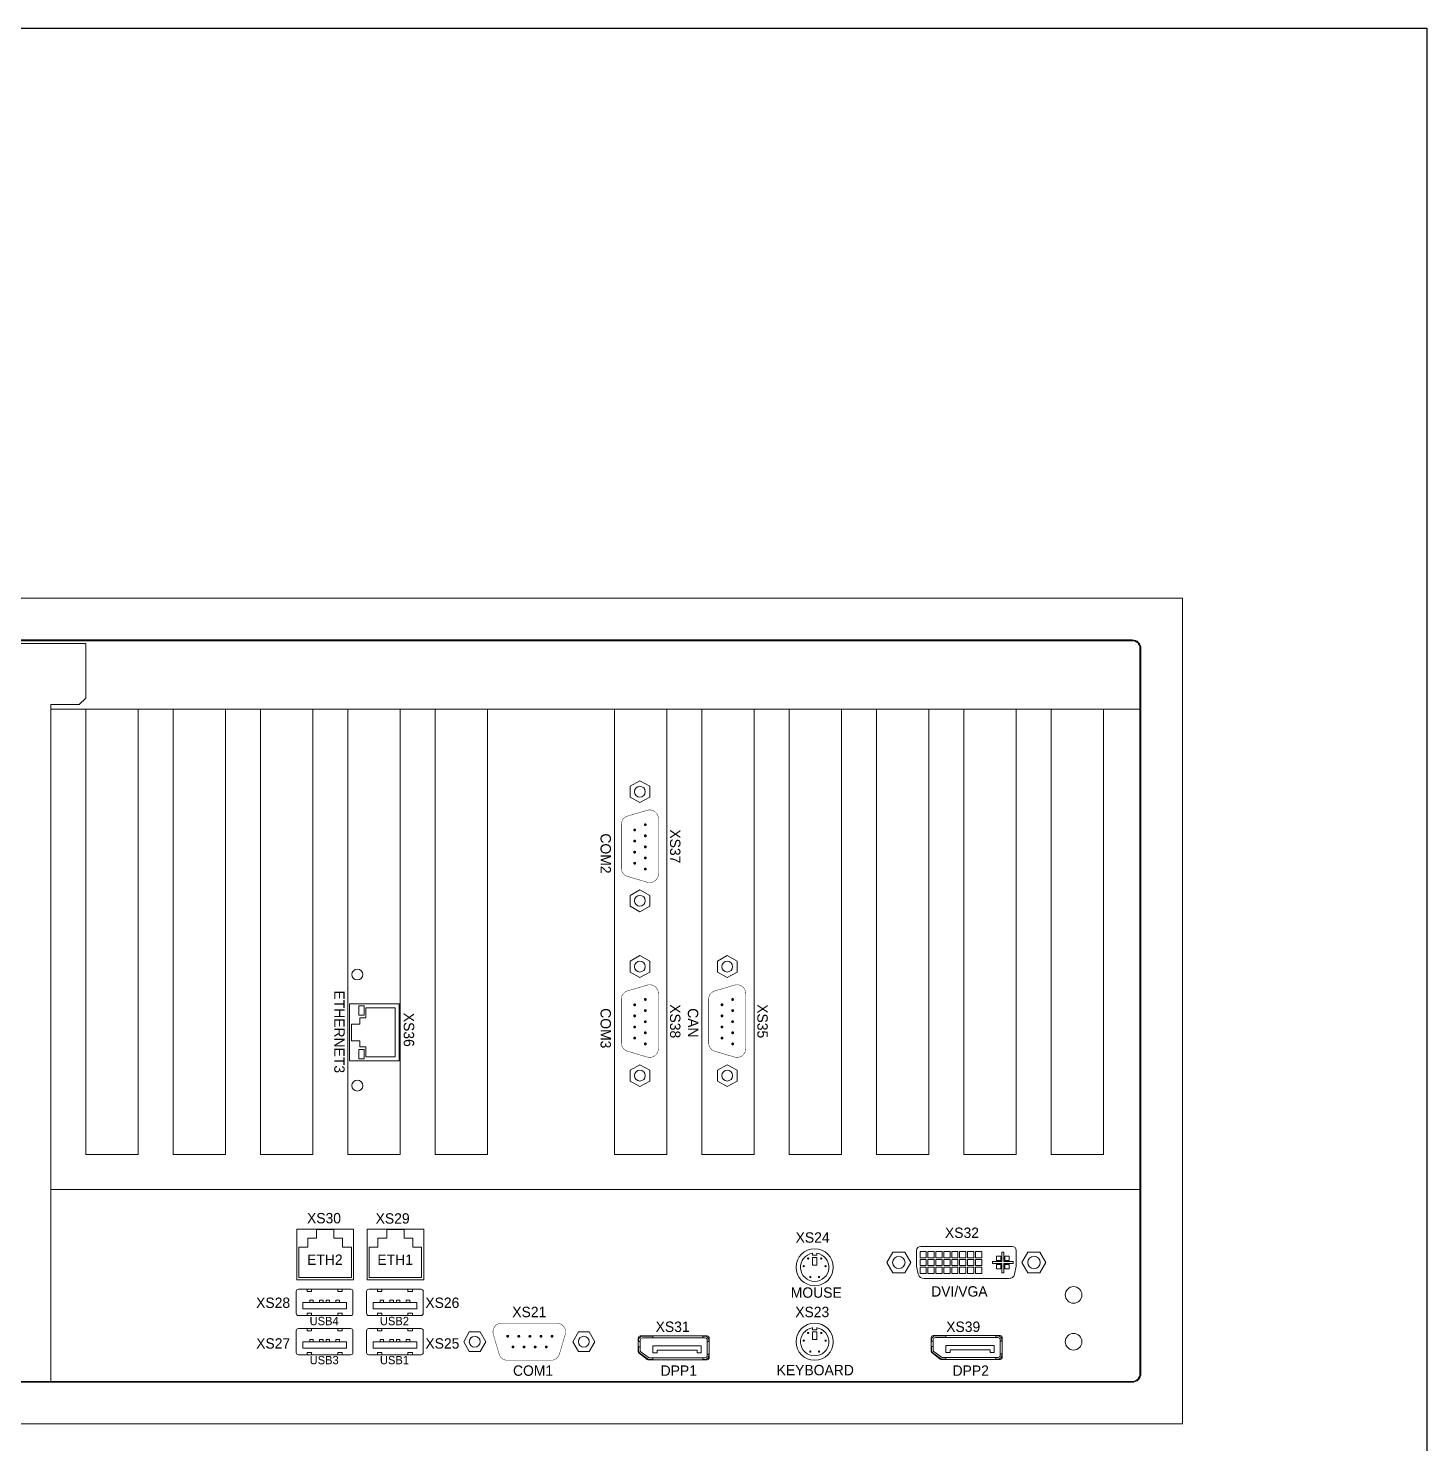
# Model space of a CAD drawing. Extents: x -2364 to 9601, y -871 to 1549.
# Drawn here: x 856.1 to 1192.5, y 18.5 to 358.9 of the extents above; entities that cross this region are included whole.
import ezdxf

# ---------------------------------------------------------------- set-up
doc = ezdxf.new("R2010")
doc.units = 0
doc.layers.get('0').update_dxf_attribs({"linetype": 'CONTINUOUS'})
doc.layers.add('NRS', color=1, linetype='CONTINUOUS')

msp = doc.modelspace()

# ---------------------------------------------------------------- linework, layer by layer
at = {"color": 7, "lineweight": 13}
for p, q in [((1121.66441, 211.83059), (674.23295, 211.83059)), ((1121.66441, 211.62052), (674.23295, 211.62052)), ((735.54108, 210.91644), (869.92959, 210.91644)), ((869.92959, 197.81259), (869.92959, 210.91644)), ((1123.55497, 35.37874), (1123.55497, 209.72997)), ((1123.76503, 35.37874), (1123.76503, 209.72997)), ((868.35156, 196.27723), (869.92959, 197.81259)), ((861.53386, 195.18673), (861.53386, 196.27723)), ((861.53386, 196.27723), (868.35156, 196.27723)), ((861.53386, 195.18673), (1123.55497, 195.18673)), ((861.53386, 195.18673), (861.53386, 88.05526)), ((861.53386, 195.18673), (861.53386, 88.05526)), ((861.53386, 195.18673), (861.53386, 33.48819)), ((869.93633, 195.18673), (869.93633, 88.05526)), ((882.54004, 195.18673), (882.54004, 88.05526)), ((882.54004, 195.18673), (882.54004, 88.05526)), ((890.9425, 195.18673), (890.9425, 88.05526)), ((903.54621, 195.18673), (903.54621, 88.05526)), ((903.54621, 195.18673), (903.54621, 88.05526)), ((911.94868, 195.18673), (911.94868, 88.05526)), ((911.94868, 195.18673), (911.94868, 88.05526)), ((911.94868, 195.18673), (911.94868, 88.05526)), ((911.94868, 195.18673), (911.94868, 88.05526)), ((924.55238, 195.18673), (924.55238, 88.05526)), ((924.55238, 195.18673), (924.55238, 88.05526)), ((924.55238, 195.18673), (924.55238, 88.05526)), ((924.55238, 195.18673), (924.55238, 88.05526)), ((924.55238, 195.18673), (924.55238, 88.05526)), ((924.55238, 195.18673), (924.55238, 88.05526)), ((924.55238, 195.18673), (924.55238, 88.05526)), ((924.55238, 195.18673), (924.55238, 88.05526)), ((932.95485, 195.18673), (932.95485, 88.05526)), ((932.95485, 195.18673), (932.95485, 88.05526)), ((1099.50693, 195.18673), (940.16024, 195.18673)), ((945.55855, 195.18673), (945.55855, 88.05526)), ((945.55855, 195.18673), (945.55855, 88.05526)), ((945.55855, 195.18673), (945.55855, 88.05526)), ((945.55855, 195.18673), (945.55855, 88.05526)), ((953.96102, 195.18673), (953.96102, 88.05526)), ((953.96102, 195.18673), (953.96102, 88.05526)), ((953.96102, 195.18673), (953.96102, 88.05526)), ((966.56472, 195.18673), (966.56472, 88.05526)), ((966.56472, 195.18673), (966.56472, 88.05526)), ((966.56472, 195.18673), (966.56472, 88.05526)), ((966.56472, 195.18673), (966.56472, 88.05526)), ((966.56472, 195.18673), (966.56472, 88.05526)), ((966.56472, 195.18673), (966.56472, 88.05526)), ((997.12607, 195.18673), (997.12607, 88.05526)), ((997.12607, 195.18673), (997.12607, 88.05526)), ((997.12607, 195.18673), (997.12607, 88.05526)), ((1009.72977, 195.18673), (1009.72977, 88.05526)), ((1009.72977, 195.18673), (1009.72977, 88.05526)), ((1009.72977, 195.18673), (1009.72977, 88.05526)), ((1009.72977, 195.18673), (1009.72977, 88.05526)), ((1009.72977, 195.18673), (1009.72977, 88.05526)), ((1009.72977, 195.18673), (1009.72977, 88.05526)), ((1018.13224, 195.18673), (1018.13224, 88.05526)), ((1018.13224, 195.18673), (1018.13224, 88.05526)), ((1018.13224, 195.18673), (1018.13224, 88.05526)), ((1030.73594, 195.18673), (1030.73594, 88.05526)), ((1030.73594, 195.18673), (1030.73594, 88.05526)), ((1030.73594, 195.18673), (1030.73594, 88.05526)), ((1030.73594, 195.18673), (1030.73594, 88.05526)), ((1030.73594, 195.18673), (1030.73594, 88.05526)), ((1030.73594, 195.18673), (1030.73594, 88.05526)), ((1039.13841, 195.18673), (1039.13841, 88.05526)), ((1051.74212, 195.18673), (1051.74212, 88.05526)), ((1051.74212, 195.18673), (1051.74212, 88.05526)), ((1060.14458, 195.18673), (1060.14458, 88.05526)), ((1072.74829, 195.18673), (1072.74829, 88.05526)), ((1072.74829, 195.18673), (1072.74829, 88.05526)), ((1081.15076, 195.18673), (1081.15076, 88.05526)), ((1093.75446, 195.18673), (1093.75446, 88.05526)), ((1102.15693, 195.18673), (1102.15693, 88.05526)), ((1114.76063, 195.18673), (1114.76063, 88.05526)), ((1000.87726, 176.61065), (1003.23785, 177.92209)), ((1003.23785, 177.92209), (1005.59843, 176.61065)), ((1000.87726, 173.98778), (1000.87726, 176.61065)), ((1003.23785, 172.67634), (1000.87726, 173.98778)), ((1005.59843, 173.98778), (1003.23785, 172.67634)), ((1005.59843, 176.61065), (1005.59843, 173.98778)), ((1000.87726, 150.3819), (1003.23785, 151.69334)), ((1000.87726, 147.75903), (1000.87726, 150.3819)), ((1003.23785, 151.69334), (1005.59843, 150.3819)), ((1005.59843, 150.3819), (1005.59843, 147.75903)), ((1003.23785, 146.44759), (1000.87726, 147.75903)), ((1005.59843, 147.75903), (1003.23785, 146.44759)), ((1000.87726, 134.56661), (1003.23785, 135.87805)), ((1000.87726, 131.94374), (1000.87726, 134.56661)), ((1003.23785, 135.87805), (1005.59843, 134.56661)), ((1005.59843, 134.56661), (1005.59843, 131.94374)), ((1021.88343, 134.56661), (1024.24402, 135.87805)), ((1021.88343, 131.94374), (1021.88343, 134.56661)), ((1024.24402, 135.87805), (1026.6046, 134.56661)), ((1026.6046, 134.56661), (1026.6046, 131.94374)), ((1003.23785, 130.6323), (1000.87726, 131.94374)), ((1005.59843, 131.94374), (1003.23785, 130.6323)), ((1024.24402, 130.6323), (1021.88343, 131.94374)), ((1026.6046, 131.94374), (1024.24402, 130.6323)), ((933.34796, 124.30189), (933.34796, 110.55189)), ((945.34796, 124.30189), (933.34796, 124.30189)), ((935.64511, 121.55189), (935.64511, 123.80189)), ((935.64511, 123.80189), (936.89511, 123.80189)), ((936.89511, 123.80189), (936.89511, 121.55189)), ((937.34796, 123.30189), (937.34796, 120.92689)), ((944.34796, 123.30189), (937.34796, 123.30189)), ((944.34796, 123.30189), (944.34796, 111.55189)), ((945.34796, 124.30189), (945.34796, 110.55189)), ((933.84796, 119.42689), (933.84796, 115.42689)), ((933.84796, 119.42689), (935.84796, 119.42689)), ((936.89511, 121.55189), (935.64511, 121.55189)), ((935.84796, 120.92689), (937.34796, 120.92689)), ((935.84796, 120.92689), (935.84796, 119.42689)), ((933.84796, 115.42689), (935.84796, 115.42689)), ((936.89511, 113.30189), (935.64511, 113.30189)), ((935.64511, 113.30189), (935.64511, 111.05189)), ((935.84796, 115.42689), (935.84796, 113.92689)), ((935.84796, 113.92689), (937.34796, 113.92689)), ((936.89511, 111.05189), (936.89511, 113.30189)), ((937.34796, 113.92689), (937.34796, 111.55189)), ((945.34796, 110.55189), (933.34796, 110.55189)), ((935.64511, 111.05189), (936.89511, 111.05189)), ((944.34796, 111.55189), (937.34796, 111.55189)), ((1000.87726, 108.33786), (1003.23785, 109.6493)), ((1003.23785, 109.6493), (1005.59843, 108.33786)), ((1021.88343, 108.33786), (1024.24402, 109.6493)), ((1024.24402, 109.6493), (1026.6046, 108.33786)), ((1000.87726, 105.71498), (1000.87726, 108.33786)), ((1003.23785, 104.40355), (1000.87726, 105.71498)), ((1005.59843, 105.71498), (1003.23785, 104.40355)), ((1005.59843, 108.33786), (1005.59843, 105.71498)), ((1021.88343, 105.71498), (1021.88343, 108.33786)), ((1024.24402, 104.40355), (1021.88343, 105.71498)), ((1026.6046, 105.71498), (1024.24402, 104.40355)), ((1026.6046, 108.33786), (1026.6046, 105.71498)), ((882.54004, 88.05526), (869.93633, 88.05526)), ((903.54621, 88.05526), (890.9425, 88.05526)), ((924.55238, 88.05526), (911.94868, 88.05526)), ((945.55855, 88.05526), (932.95485, 88.05526)), ((945.55855, 88.05526), (932.95485, 88.05526)), ((966.56472, 88.05526), (953.96102, 88.05526)), ((1009.72977, 88.05526), (997.12607, 88.05526)), ((1009.72977, 88.05526), (997.12607, 88.05526)), ((1030.73594, 88.05526), (1018.13224, 88.05526)), ((1030.73594, 88.05526), (1018.13224, 88.05526)), ((1051.74212, 88.05526), (1039.13841, 88.05526)), ((1072.74829, 88.05526), (1060.14458, 88.05526)), ((1093.75446, 88.05526), (1081.15076, 88.05526)), ((1114.76063, 88.05526), (1102.15693, 88.05526)), ((1123.55497, 79.65279), (861.53386, 79.65279)), ((920.6994, 70.11896), (920.6994, 57.92319)), ((920.6994, 70.11896), (934.35341, 70.11896)), ((925.42579, 70.00174), (929.62702, 70.00174)), ((925.42579, 67.90112), (925.42579, 70.00174)), ((929.62702, 70.00174), (929.62702, 67.90112)), ((934.35341, 57.92319), (934.35341, 70.11896)), ((937.60898, 70.11896), (937.60898, 57.92319)), ((937.60898, 70.11896), (951.26299, 70.11896)), ((942.33537, 67.90112), (942.33537, 70.00174)), ((942.33537, 70.00174), (946.5366, 70.00174)), ((946.5366, 70.00174), (946.5366, 67.90112)), ((951.26299, 57.92319), (951.26299, 70.11896)), ((921.22455, 58.44835), (921.22455, 65.80051)), ((921.22455, 65.80051), (923.32517, 65.80051)), ((923.32517, 65.80051), (923.32517, 67.90112)), ((923.32517, 67.90112), (925.42579, 67.90112)), ((929.62702, 67.90112), (931.72764, 67.90112)), ((931.72764, 67.90112), (931.72764, 65.80051)), ((931.72764, 65.80051), (933.82826, 65.80051)), ((933.82826, 65.80051), (933.82826, 58.44835)), ((938.13413, 65.80051), (940.23475, 65.80051)), ((938.13413, 58.44835), (938.13413, 65.80051)), ((940.23475, 67.90112), (942.33537, 67.90112)), ((940.23475, 65.80051), (940.23475, 67.90112)), ((946.5366, 67.90112), (948.63722, 67.90112)), ((948.63722, 67.90112), (948.63722, 65.80051)), ((948.63722, 65.80051), (950.73784, 65.80051)), ((950.73784, 65.80051), (950.73784, 58.44835)), ((1069.7969, 61.22299), (1069.7969, 64.94299)), ((1070.6369, 63.23799), (1070.6369, 64.73799)), ((1070.6369, 64.73799), (1072.1369, 64.73799)), ((1070.7969, 65.94299), (1092.7969, 65.94299)), ((1072.1369, 63.23799), (1072.1369, 64.73799)), ((1072.5419, 63.23799), (1072.5419, 64.73799)), ((1072.5419, 64.73799), (1074.0419, 64.73799)), ((1074.0419, 63.23799), (1074.0419, 64.73799)), ((1074.4469, 63.23799), (1074.4469, 64.73799)), ((1074.4469, 64.73799), (1075.9469, 64.73799)), ((1075.9469, 63.23799), (1075.9469, 64.73799)), ((1076.3519, 63.23799), (1076.3519, 64.73799)), ((1076.3519, 64.73799), (1077.8519, 64.73799)), ((1077.8519, 63.23799), (1077.8519, 64.73799)), ((1078.2569, 63.23799), (1078.2569, 64.73799)), ((1078.2569, 64.73799), (1079.7569, 64.73799)), ((1079.7569, 63.23799), (1079.7569, 64.73799)), ((1080.1619, 63.23799), (1080.1619, 64.73799)), ((1080.1619, 64.73799), (1081.6619, 64.73799)), ((1081.6619, 63.23799), (1081.6619, 64.73799)), ((1082.0669, 63.23799), (1082.0669, 64.73799)), ((1082.0669, 64.73799), (1083.5669, 64.73799)), ((1083.5669, 63.23799), (1083.5669, 64.73799)), ((1083.9719, 63.23799), (1083.9719, 64.73799)), ((1083.9719, 64.73799), (1085.4719, 64.73799)), ((1085.4719, 63.23799), (1085.4719, 64.73799)), ((1093.7969, 61.22299), (1093.7969, 64.94299)), ((1044.76649, 64.35136), (1044.76649, 63.82678)), ((1044.76649, 63.82678), (1045.81564, 63.82678)), ((1044.76649, 61.46619), (1044.76649, 63.30221)), ((1044.76649, 63.30221), (1045.81564, 63.30221)), ((1045.81564, 61.46619), (1044.76649, 61.46619)), ((1045.81564, 63.82678), (1045.81564, 64.35136)), ((1045.81564, 63.30221), (1045.81564, 61.46619)), ((1064.10352, 64.58299), (1062.66015, 62.08299)), ((1062.66015, 62.08299), (1064.10352, 59.58299)), ((1066.99027, 64.58299), (1064.10352, 64.58299)), ((1068.43365, 62.08299), (1066.99027, 64.58299)), ((1066.99027, 59.58299), (1068.43365, 62.08299)), ((1070.6369, 63.23799), (1072.1369, 63.23799)), ((1070.6369, 61.33299), (1070.6369, 62.83299)), ((1070.6369, 62.83299), (1072.1369, 62.83299)), ((1070.6369, 61.33299), (1072.1369, 61.33299)), ((1072.1369, 61.33299), (1072.1369, 62.83299)), ((1072.5419, 63.23799), (1074.0419, 63.23799)), ((1072.5419, 62.83299), (1074.0419, 62.83299)), ((1072.5419, 61.33299), (1072.5419, 62.83299)), ((1072.5419, 61.33299), (1074.0419, 61.33299)), ((1074.0419, 61.33299), (1074.0419, 62.83299)), ((1074.4469, 63.23799), (1075.9469, 63.23799)), ((1074.4469, 62.83299), (1075.9469, 62.83299)), ((1074.4469, 61.33299), (1074.4469, 62.83299)), ((1074.4469, 61.33299), (1075.9469, 61.33299)), ((1075.9469, 61.33299), (1075.9469, 62.83299)), ((1076.3519, 63.23799), (1077.8519, 63.23799)), ((1076.3519, 62.83299), (1077.8519, 62.83299)), ((1076.3519, 61.33299), (1076.3519, 62.83299)), ((1076.3519, 61.33299), (1077.8519, 61.33299)), ((1077.8519, 61.33299), (1077.8519, 62.83299)), ((1078.2569, 63.23799), (1079.7569, 63.23799)), ((1078.2569, 62.83299), (1079.7569, 62.83299)), ((1078.2569, 61.33299), (1078.2569, 62.83299)), ((1078.2569, 61.33299), (1079.7569, 61.33299)), ((1079.7569, 61.33299), (1079.7569, 62.83299)), ((1080.1619, 63.23799), (1081.6619, 63.23799)), ((1080.1619, 62.83299), (1081.6619, 62.83299)), ((1080.1619, 61.33299), (1080.1619, 62.83299)), ((1080.1619, 61.33299), (1081.6619, 61.33299)), ((1081.6619, 61.33299), (1081.6619, 62.83299)), ((1082.0669, 63.23799), (1083.5669, 63.23799)), ((1082.0669, 62.83299), (1083.5669, 62.83299)), ((1082.0669, 61.33299), (1082.0669, 62.83299)), ((1082.0669, 61.33299), (1083.5669, 61.33299)), ((1083.5669, 61.33299), (1083.5669, 62.83299)), ((1083.9719, 63.23799), (1085.4719, 63.23799)), ((1083.9719, 62.83299), (1085.4719, 62.83299)), ((1083.9719, 61.33299), (1083.9719, 62.83299)), ((1083.9719, 61.33299), (1085.4719, 61.33299)), ((1085.4719, 61.33299), (1085.4719, 62.83299)), ((1088.0469, 62.33299), (1090.2969, 62.33299)), ((1088.0469, 61.83299), (1088.0469, 62.33299)), ((1088.0469, 61.83299), (1090.2969, 61.83299)), ((1089.0469, 62.58299), (1089.0469, 63.58299)), ((1089.0469, 63.58299), (1090.0469, 63.58299)), ((1089.0469, 62.58299), (1090.0469, 62.58299)), ((1089.0469, 61.58299), (1090.0469, 61.58299)), ((1089.0469, 61.58299), (1089.0469, 60.58299)), ((1090.0469, 62.58299), (1090.0469, 63.58299)), ((1090.0469, 61.58299), (1090.0469, 60.58299)), ((1090.2969, 62.33299), (1090.2969, 64.58299)), ((1090.2969, 64.58299), (1090.7969, 64.58299)), ((1090.2969, 59.58299), (1090.2969, 61.83299)), ((1090.7969, 62.33299), (1090.7969, 64.58299)), ((1090.7969, 62.33299), (1093.0469, 62.33299)), ((1090.7969, 61.83299), (1093.0469, 61.83299)), ((1090.7969, 59.58299), (1090.7969, 61.83299)), ((1091.0469, 62.58299), (1091.0469, 63.58299)), ((1091.0469, 63.58299), (1092.0469, 63.58299)), ((1091.0469, 62.58299), (1092.0469, 62.58299)), ((1091.0469, 61.58299), (1091.0469, 60.58299)), ((1091.0469, 61.58299), (1092.0469, 61.58299)), ((1092.0469, 62.58299), (1092.0469, 63.58299)), ((1092.0469, 61.58299), (1092.0469, 60.58299)), ((1093.0469, 61.83299), (1093.0469, 62.33299)), ((1095.16015, 62.08299), (1096.60352, 64.58299)), ((1096.60352, 59.58299), (1095.16015, 62.08299)), ((1096.60352, 64.58299), (1099.49027, 64.58299)), ((1099.49027, 64.58299), (1100.93365, 62.08299)), ((1100.93365, 62.08299), (1099.49027, 59.58299)), ((920.6994, 57.92319), (934.35341, 57.92319)), ((933.82826, 58.44835), (921.22455, 58.44835)), ((937.60898, 57.92319), (951.26299, 57.92319)), ((950.73784, 58.44835), (938.13413, 58.44835)), ((1064.10352, 59.58299), (1066.99027, 59.58299)), ((1069.7969, 61.22299), (1070.20501, 59.24865)), ((1070.6369, 60.92799), (1070.6369, 59.42799)), ((1070.6369, 60.92799), (1072.1369, 60.92799)), ((1070.6369, 59.42799), (1072.1369, 59.42799)), ((1071.62804, 58.22299), (1091.96576, 58.22299)), ((1072.1369, 60.92799), (1072.1369, 59.42799)), ((1072.5419, 60.92799), (1074.0419, 60.92799)), ((1072.5419, 60.92799), (1072.5419, 59.42799)), ((1072.5419, 59.42799), (1074.0419, 59.42799)), ((1074.0419, 60.92799), (1074.0419, 59.42799)), ((1074.4469, 60.92799), (1075.9469, 60.92799)), ((1074.4469, 60.92799), (1074.4469, 59.42799)), ((1074.4469, 59.42799), (1075.9469, 59.42799)), ((1075.9469, 60.92799), (1075.9469, 59.42799)), ((1076.3519, 60.92799), (1077.8519, 60.92799)), ((1076.3519, 60.92799), (1076.3519, 59.42799)), ((1076.3519, 59.42799), (1077.8519, 59.42799)), ((1077.8519, 60.92799), (1077.8519, 59.42799)), ((1078.2569, 60.92799), (1079.7569, 60.92799)), ((1078.2569, 60.92799), (1078.2569, 59.42799)), ((1078.2569, 59.42799), (1079.7569, 59.42799)), ((1079.7569, 60.92799), (1079.7569, 59.42799)), ((1080.1619, 60.92799), (1081.6619, 60.92799)), ((1080.1619, 60.92799), (1080.1619, 59.42799)), ((1080.1619, 59.42799), (1081.6619, 59.42799)), ((1081.6619, 60.92799), (1081.6619, 59.42799)), ((1082.0669, 60.92799), (1083.5669, 60.92799)), ((1082.0669, 60.92799), (1082.0669, 59.42799)), ((1082.0669, 59.42799), (1083.5669, 59.42799)), ((1083.5669, 60.92799), (1083.5669, 59.42799)), ((1083.9719, 60.92799), (1085.4719, 60.92799)), ((1083.9719, 60.92799), (1083.9719, 59.42799)), ((1083.9719, 59.42799), (1085.4719, 59.42799)), ((1085.4719, 60.92799), (1085.4719, 59.42799)), ((1089.0469, 60.58299), (1090.0469, 60.58299)), ((1090.2969, 59.58299), (1090.7969, 59.58299)), ((1091.0469, 60.58299), (1092.0469, 60.58299)), ((1093.7969, 61.22299), (1093.38878, 59.24865)), ((1099.49027, 59.58299), (1096.60352, 59.58299)), ((920.56432, 49.85883), (920.56432, 55.1108)), ((921.08951, 55.636), (933.69423, 55.636)), ((923.1903, 55.1108), (923.1903, 55.636)), ((923.1903, 55.1108), (924.24069, 55.1108)), ((924.24069, 55.1108), (924.24069, 55.636)), ((930.54305, 55.636), (930.54305, 55.1108)), ((930.54305, 55.1108), (931.59344, 55.1108)), ((931.59344, 55.636), (931.59344, 55.1108)), ((934.21943, 55.1108), (934.21943, 49.85883)), ((937.4739, 49.85883), (937.4739, 55.1108)), ((937.99909, 55.636), (950.60381, 55.636)), ((940.09988, 55.1108), (940.09988, 55.636)), ((940.09988, 55.1108), (941.15027, 55.1108)), ((941.15027, 55.1108), (941.15027, 55.636)), ((947.45263, 55.636), (947.45263, 55.1108)), ((947.45263, 55.1108), (948.50302, 55.1108)), ((948.50302, 55.636), (948.50302, 55.1108)), ((951.12901, 55.1108), (951.12901, 49.85883)), ((932.64384, 52.48482), (922.13991, 52.48482)), ((922.13991, 52.48482), (922.13991, 50.90923)), ((924.66085, 53.01001), (923.82054, 53.01001)), ((923.82054, 53.01001), (923.82054, 52.48482)), ((924.66085, 53.01001), (924.66085, 52.48482)), ((927.02423, 53.01001), (926.18392, 53.01001)), ((926.18392, 53.01001), (926.18392, 52.48482)), ((927.02423, 53.01001), (927.02423, 52.48482)), ((927.75951, 52.48482), (927.75951, 53.01001)), ((928.59982, 53.01001), (927.75951, 53.01001)), ((928.59982, 52.48482), (928.59982, 53.01001)), ((930.12289, 52.48482), (930.12289, 53.01001)), ((930.96321, 53.01001), (930.12289, 53.01001)), ((930.96321, 52.48482), (930.96321, 53.01001)), ((932.64384, 50.90923), (932.64384, 52.48482)), ((939.04949, 52.48482), (939.04949, 50.90923)), ((949.55342, 52.48482), (939.04949, 52.48482)), ((941.57043, 53.01001), (940.73012, 53.01001)), ((940.73012, 53.01001), (940.73012, 52.48482)), ((941.57043, 53.01001), (941.57043, 52.48482)), ((943.93381, 53.01001), (943.0935, 53.01001)), ((943.0935, 53.01001), (943.0935, 52.48482)), ((943.93381, 53.01001), (943.93381, 52.48482)), ((944.66909, 52.48482), (944.66909, 53.01001)), ((945.5094, 53.01001), (944.66909, 53.01001)), ((945.5094, 52.48482), (945.5094, 53.01001)), ((947.03247, 52.48482), (947.03247, 53.01001)), ((947.87279, 53.01001), (947.03247, 53.01001)), ((947.87279, 52.48482), (947.87279, 53.01001)), ((949.55342, 50.90923), (949.55342, 52.48482)), ((933.69423, 49.33364), (921.08951, 49.33364)), ((922.13991, 50.90923), (932.64384, 50.90923)), ((923.1903, 49.33364), (923.1903, 49.85883)), ((924.24069, 49.85883), (923.1903, 49.85883)), ((924.24069, 49.33364), (924.24069, 49.85883)), ((931.59344, 49.85883), (930.54305, 49.85883)), ((930.54305, 49.85883), (930.54305, 49.33364)), ((931.59344, 49.85883), (931.59344, 49.33364)), ((950.60381, 49.33364), (937.99909, 49.33364)), ((939.04949, 50.90923), (949.55342, 50.90923)), ((940.09988, 49.33364), (940.09988, 49.85883)), ((941.15027, 49.85883), (940.09988, 49.85883)), ((941.15027, 49.33364), (941.15027, 49.85883)), ((947.45263, 49.85883), (947.45263, 49.33364)), ((948.50302, 49.85883), (947.45263, 49.85883)), ((948.50302, 49.85883), (948.50302, 49.33364)), ((920.56432, 40.4053), (920.56432, 45.65726)), ((921.08951, 46.18246), (933.69423, 46.18246)), ((923.1903, 45.65726), (923.1903, 46.18246)), ((923.1903, 45.65726), (924.24069, 45.65726)), ((924.24069, 45.65726), (924.24069, 46.18246)), ((930.54305, 46.18246), (930.54305, 45.65726)), ((930.54305, 45.65726), (931.59344, 45.65726)), ((931.59344, 46.18246), (931.59344, 45.65726)), ((934.21943, 45.65726), (934.21943, 40.4053)), ((937.4739, 40.4053), (937.4739, 45.65726)), ((937.99909, 46.18246), (950.60381, 46.18246)), ((940.09988, 45.65726), (940.09988, 46.18246)), ((940.09988, 45.65726), (941.15027, 45.65726)), ((941.15027, 45.65726), (941.15027, 46.18246)), ((947.45263, 46.18246), (947.45263, 45.65726)), ((947.45263, 45.65726), (948.50302, 45.65726)), ((948.50302, 46.18246), (948.50302, 45.65726)), ((951.12901, 45.65726), (951.12901, 40.4053)), ((960.89308, 43.03128), (962.20452, 45.39187)), ((962.20452, 45.39187), (964.8274, 45.39187)), ((964.8274, 45.39187), (966.13883, 43.03128)), ((987.12184, 43.03128), (988.43327, 45.39187)), ((988.43327, 45.39187), (991.05615, 45.39187)), ((991.05615, 45.39187), (992.36759, 43.03128)), ((1044.76649, 46.44102), (1044.76649, 45.91644)), ((1044.76649, 45.91644), (1045.81564, 45.91644)), ((1044.76649, 45.39187), (1045.81564, 45.39187)), ((1044.76649, 43.55585), (1044.76649, 45.39187)), ((1045.81564, 45.91644), (1045.81564, 46.44102)), ((1045.81564, 45.39187), (1045.81564, 43.55585)), ((932.64384, 43.03128), (922.13991, 43.03128)), ((922.13991, 43.03128), (922.13991, 41.45569)), ((922.13991, 41.45569), (932.64384, 41.45569)), ((924.66085, 43.55648), (923.82054, 43.55648)), ((923.82054, 43.55648), (923.82054, 43.03128)), ((924.66085, 43.55648), (924.66085, 43.03128)), ((927.02423, 43.55648), (926.18392, 43.55648)), ((926.18392, 43.55648), (926.18392, 43.03128)), ((927.02423, 43.55648), (927.02423, 43.03128)), ((927.75951, 43.03128), (927.75951, 43.55648)), ((928.59982, 43.55648), (927.75951, 43.55648)), ((928.59982, 43.03128), (928.59982, 43.55648)), ((930.12289, 43.03128), (930.12289, 43.55648)), ((930.96321, 43.55648), (930.12289, 43.55648)), ((930.96321, 43.03128), (930.96321, 43.55648)), ((932.64384, 41.45569), (932.64384, 43.03128)), ((949.55342, 43.03128), (939.04949, 43.03128)), ((939.04949, 43.03128), (939.04949, 41.45569)), ((939.04949, 41.45569), (949.55342, 41.45569)), ((941.57043, 43.55648), (940.73012, 43.55648)), ((940.73012, 43.55648), (940.73012, 43.03128)), ((941.57043, 43.55648), (941.57043, 43.03128)), ((943.0935, 43.55648), (943.0935, 43.03128)), ((943.93381, 43.55648), (943.0935, 43.55648)), ((943.93381, 43.55648), (943.93381, 43.03128)), ((944.66909, 43.03128), (944.66909, 43.55648)), ((945.5094, 43.55648), (944.66909, 43.55648)), ((945.5094, 43.03128), (945.5094, 43.55648)), ((947.03247, 43.03128), (947.03247, 43.55648)), ((947.87279, 43.55648), (947.03247, 43.55648)), ((947.87279, 43.03128), (947.87279, 43.55648)), ((949.55342, 41.45569), (949.55342, 43.03128)), ((962.20452, 40.67069), (960.89308, 43.03128)), ((966.13883, 43.03128), (964.8274, 40.67069)), ((988.43327, 40.67069), (987.12184, 43.03128)), ((992.36759, 43.03128), (991.05615, 40.67069)), ((1045.81564, 43.55585), (1044.76649, 43.55585)), ((933.69423, 39.8801), (921.08951, 39.8801)), ((923.1903, 39.8801), (923.1903, 40.4053)), ((924.24069, 40.4053), (923.1903, 40.4053)), ((924.24069, 39.8801), (924.24069, 40.4053)), ((931.59344, 40.4053), (930.54305, 40.4053)), ((930.54305, 40.4053), (930.54305, 39.8801)), ((931.59344, 40.4053), (931.59344, 39.8801)), ((950.60381, 39.8801), (937.99909, 39.8801)), ((940.09988, 39.8801), (940.09988, 40.4053)), ((941.15027, 40.4053), (940.09988, 40.4053)), ((941.15027, 39.8801), (941.15027, 40.4053)), ((948.50302, 40.4053), (947.45263, 40.4053)), ((947.45263, 40.4053), (947.45263, 39.8801)), ((948.50302, 40.4053), (948.50302, 39.8801)), ((964.8274, 40.67069), (962.20452, 40.67069)), ((991.05615, 40.67069), (988.43327, 40.67069)), ((674.23295, 33.48819), (1121.66441, 33.48819)), ((674.23295, 33.27813), (1121.66441, 33.27813))]:
    msp.add_line(p, q, dxfattribs=at)
at = {"color": 7, "linetype": 'Continuous', "lineweight": 13}
for p, q in [((1019.44273, 44.44321), (1003.34273, 44.44321)), ((1019.44273, 44.44321), (1003.34273, 44.44321)), ((1006.39273, 44.34321), (1003.84273, 44.34321)), ((1006.39273, 44.34321), (1003.84273, 44.34321)), ((1006.39273, 44.44321), (1006.39273, 44.34321)), ((1006.39273, 44.44321), (1006.39273, 44.34321)), ((1006.39273, 44.34321), (1006.39273, 43.94321)), ((1006.39273, 44.34321), (1006.39273, 43.94321)), ((1018.39273, 44.44321), (1018.39273, 44.34321)), ((1018.39273, 44.44321), (1018.39273, 44.34321)), ((1018.94273, 44.34321), (1018.39273, 44.34321)), ((1018.39273, 44.34321), (1018.39273, 43.94321)), ((1018.94273, 44.34321), (1018.39273, 44.34321)), ((1018.39273, 44.34321), (1018.39273, 43.94321)), ((1089.93235, 44.52364), (1073.83235, 44.52364)), ((1089.93235, 44.52364), (1073.83235, 44.52364)), ((1076.88235, 44.42364), (1074.33235, 44.42364)), ((1076.88235, 44.42364), (1074.33235, 44.42364)), ((1076.88235, 44.52364), (1076.88235, 44.42364)), ((1076.88235, 44.52364), (1076.88235, 44.42364)), ((1076.88235, 44.42364), (1076.88235, 44.02364)), ((1076.88235, 44.42364), (1076.88235, 44.02364)), ((1088.88235, 44.52364), (1088.88235, 44.42364)), ((1088.88235, 44.52364), (1088.88235, 44.42364)), ((1089.43235, 44.42364), (1088.88235, 44.42364)), ((1088.88235, 44.42364), (1088.88235, 44.02364)), ((1089.43235, 44.42364), (1088.88235, 44.42364)), ((1088.88235, 44.42364), (1088.88235, 44.02364)), ((1002.84273, 43.94321), (1002.84273, 40.68105)), ((1002.84273, 43.94321), (1002.84273, 40.68105)), ((1002.94273, 43.06321), (1002.84273, 43.06321)), ((1002.94273, 43.06321), (1002.84273, 43.06321)), ((1002.84273, 41.77822), (1002.94273, 41.77822)), ((1002.84273, 41.77822), (1002.94273, 41.77822)), ((1002.94273, 43.44321), (1002.94273, 43.06321)), ((1002.94273, 43.44321), (1002.94273, 43.06321)), ((1003.34273, 43.06321), (1002.94273, 43.06321)), ((1003.34273, 43.06321), (1002.94273, 43.06321)), ((1002.94273, 41.77822), (1003.34273, 41.77822)), ((1002.94273, 41.77822), (1002.94273, 40.93321)), ((1002.94273, 41.77822), (1003.34273, 41.77822)), ((1002.94273, 41.77822), (1002.94273, 40.93321)), ((1002.94273, 40.38105), (1002.94273, 40.93321)), ((1002.94273, 40.38105), (1002.94273, 40.93321)), ((1003.34273, 43.44321), (1003.34273, 43.06321)), ((1003.34273, 43.44321), (1003.34273, 43.06321)), ((1003.34273, 41.77822), (1003.34273, 43.06321)), ((1003.34273, 41.77822), (1003.34273, 43.06321)), ((1003.34273, 41.77822), (1003.34273, 40.93321)), ((1003.34273, 41.77822), (1003.34273, 40.93321)), ((1006.39273, 43.94321), (1003.84273, 43.94321)), ((1006.39273, 43.94321), (1003.84273, 43.94321)), ((1006.37057, 42.06321), (1006.37057, 40.38321)), ((1018.00284, 42.06321), (1006.37057, 42.06321)), ((1006.37057, 42.06321), (1006.37057, 40.38321)), ((1018.00284, 42.06321), (1006.37057, 42.06321)), ((1006.39273, 43.94321), (1018.39273, 43.94321)), ((1006.39273, 43.94321), (1018.39273, 43.94321)), ((1007.37057, 40.38321), (1007.37057, 40.98321)), ((1007.37057, 40.98321), (1017.00284, 40.98321)), ((1007.37057, 40.38321), (1007.37057, 40.98321)), ((1007.37057, 40.98321), (1017.00284, 40.98321)), ((1017.00284, 40.98321), (1017.00284, 40.38321)), ((1017.00284, 40.98321), (1017.00284, 40.38321)), ((1018.00284, 40.38321), (1018.00284, 42.06321)), ((1018.00284, 40.38321), (1018.00284, 42.06321)), ((1018.94273, 43.94321), (1018.39273, 43.94321)), ((1018.94273, 43.94321), (1018.39273, 43.94321)), ((1019.44273, 43.06321), (1019.44273, 43.44321)), ((1019.44273, 43.06321), (1019.44273, 43.44321)), ((1019.44273, 40.06321), (1019.44273, 43.06321)), ((1019.44273, 43.06321), (1019.84273, 43.06321)), ((1019.44273, 40.06321), (1019.44273, 43.06321)), ((1019.44273, 43.06321), (1019.84273, 43.06321)), ((1019.84273, 43.06321), (1019.84273, 43.44321)), ((1019.84273, 43.06321), (1019.84273, 43.44321)), ((1019.84273, 43.06321), (1019.94273, 43.06321)), ((1019.84273, 43.06321), (1019.94273, 43.06321)), ((1019.94273, 39.18321), (1019.94273, 43.94321)), ((1019.94273, 39.18321), (1019.94273, 43.94321)), ((1073.33235, 44.02364), (1073.33235, 40.76148)), ((1073.33235, 44.02364), (1073.33235, 40.76148)), ((1073.43235, 43.14364), (1073.33235, 43.14364)), ((1073.43235, 43.14364), (1073.33235, 43.14364)), ((1073.33235, 41.85865), (1073.43235, 41.85865)), ((1073.33235, 41.85865), (1073.43235, 41.85865)), ((1073.43235, 43.52364), (1073.43235, 43.14364)), ((1073.43235, 43.52364), (1073.43235, 43.14364)), ((1073.83235, 43.14364), (1073.43235, 43.14364)), ((1073.83235, 43.14364), (1073.43235, 43.14364)), ((1073.43235, 41.85865), (1073.83235, 41.85865)), ((1073.43235, 41.85865), (1073.43235, 41.01364)), ((1073.43235, 41.85865), (1073.83235, 41.85865)), ((1073.43235, 41.85865), (1073.43235, 41.01364)), ((1073.43235, 40.46148), (1073.43235, 41.01364)), ((1073.43235, 40.46148), (1073.43235, 41.01364)), ((1073.83235, 43.52364), (1073.83235, 43.14364)), ((1073.83235, 43.52364), (1073.83235, 43.14364)), ((1073.83235, 41.85865), (1073.83235, 43.14364)), ((1073.83235, 41.85865), (1073.83235, 43.14364)), ((1073.83235, 41.85865), (1073.83235, 41.01364)), ((1073.83235, 41.85865), (1073.83235, 41.01364)), ((1076.88235, 44.02364), (1074.33235, 44.02364)), ((1076.88235, 44.02364), (1074.33235, 44.02364)), ((1076.86019, 42.14364), (1076.86019, 40.46364)), ((1088.49247, 42.14364), (1076.86019, 42.14364)), ((1076.86019, 42.14364), (1076.86019, 40.46364)), ((1088.49247, 42.14364), (1076.86019, 42.14364)), ((1076.88235, 44.02364), (1088.88235, 44.02364)), ((1076.88235, 44.02364), (1088.88235, 44.02364)), ((1077.86019, 40.46364), (1077.86019, 41.06364)), ((1077.86019, 41.06364), (1087.49247, 41.06364)), ((1077.86019, 40.46364), (1077.86019, 41.06364)), ((1077.86019, 41.06364), (1087.49247, 41.06364)), ((1087.49247, 41.06364), (1087.49247, 40.46364)), ((1087.49247, 41.06364), (1087.49247, 40.46364)), ((1088.49247, 40.46364), (1088.49247, 42.14364)), ((1088.49247, 40.46364), (1088.49247, 42.14364)), ((1089.43235, 44.02364), (1088.88235, 44.02364)), ((1089.43235, 44.02364), (1088.88235, 44.02364)), ((1089.93235, 43.14364), (1089.93235, 43.52364)), ((1089.93235, 43.14364), (1089.93235, 43.52364)), ((1089.93235, 40.14364), (1089.93235, 43.14364)), ((1089.93235, 43.14364), (1090.33235, 43.14364)), ((1089.93235, 40.14364), (1089.93235, 43.14364)), ((1089.93235, 43.14364), (1090.33235, 43.14364)), ((1090.33235, 43.14364), (1090.33235, 43.52364)), ((1090.33235, 43.14364), (1090.33235, 43.52364)), ((1090.33235, 43.14364), (1090.43235, 43.14364)), ((1090.33235, 43.14364), (1090.43235, 43.14364)), ((1090.43235, 39.26364), (1090.43235, 44.02364)), ((1090.43235, 39.26364), (1090.43235, 44.02364)), ((1003.03997, 40.28314), (1005.00856, 38.78529)), ((1003.03997, 40.28314), (1005.00856, 38.78529)), ((1003.30273, 40.21321), (1004.96939, 38.96321)), ((1003.30273, 40.21321), (1004.96939, 38.96321)), ((1003.54273, 40.53321), (1005.20939, 39.28321)), ((1003.54273, 40.53321), (1005.20939, 39.28321)), ((1005.31132, 38.68321), (1019.44273, 38.68321)), ((1005.31132, 38.68321), (1019.44273, 38.68321)), ((1005.50939, 39.18321), (1006.39273, 39.18321)), ((1005.50939, 39.18321), (1006.39273, 39.18321)), ((1005.50939, 38.78321), (1006.39273, 38.78321)), ((1005.50939, 38.78321), (1006.39273, 38.78321)), ((1006.37057, 40.38321), (1007.37057, 40.38321)), ((1006.37057, 40.38321), (1007.37057, 40.38321)), ((1006.39273, 38.78321), (1006.39273, 39.18321)), ((1006.39273, 39.18321), (1018.39273, 39.18321)), ((1006.39273, 38.78321), (1006.39273, 39.18321)), ((1006.39273, 39.18321), (1018.39273, 39.18321)), ((1006.39273, 38.68321), (1006.39273, 38.78321)), ((1006.39273, 38.68321), (1006.39273, 38.78321)), ((1017.00284, 40.38321), (1018.00284, 40.38321)), ((1017.00284, 40.38321), (1018.00284, 40.38321)), ((1018.39273, 38.78321), (1018.39273, 39.18321)), ((1018.39273, 39.18321), (1018.94273, 39.18321)), ((1018.39273, 38.78321), (1018.39273, 39.18321)), ((1018.39273, 39.18321), (1018.94273, 39.18321)), ((1018.39273, 38.68321), (1018.39273, 38.78321)), ((1018.39273, 38.78321), (1018.94273, 38.78321)), ((1018.39273, 38.68321), (1018.39273, 38.78321)), ((1018.39273, 38.78321), (1018.94273, 38.78321)), ((1019.44273, 39.68321), (1019.44273, 40.06321)), ((1019.44273, 40.06321), (1019.84273, 40.06321)), ((1019.44273, 39.68321), (1019.44273, 40.06321)), ((1019.44273, 40.06321), (1019.84273, 40.06321)), ((1019.84273, 40.06321), (1019.94273, 40.06321)), ((1019.84273, 39.68321), (1019.84273, 40.06321)), ((1019.84273, 40.06321), (1019.94273, 40.06321)), ((1019.84273, 39.68321), (1019.84273, 40.06321)), ((1019.84273, 39.68321), (1019.84273, 38.88321)), ((1019.84273, 39.68321), (1019.84273, 38.88321)), ((1073.52959, 40.36357), (1075.49818, 38.86573)), ((1073.52959, 40.36357), (1075.49818, 38.86573)), ((1073.79235, 40.29364), (1075.45902, 39.04364)), ((1073.79235, 40.29364), (1075.45902, 39.04364)), ((1074.03235, 40.61364), (1075.69902, 39.36364)), ((1074.03235, 40.61364), (1075.69902, 39.36364)), ((1075.80094, 38.76364), (1089.93235, 38.76364)), ((1075.80094, 38.76364), (1089.93235, 38.76364)), ((1075.99902, 39.26364), (1076.88235, 39.26364)), ((1075.99902, 39.26364), (1076.88235, 39.26364)), ((1075.99902, 38.86364), (1076.88235, 38.86364)), ((1075.99902, 38.86364), (1076.88235, 38.86364)), ((1076.86019, 40.46364), (1077.86019, 40.46364)), ((1076.86019, 40.46364), (1077.86019, 40.46364)), ((1076.88235, 38.86364), (1076.88235, 39.26364)), ((1076.88235, 39.26364), (1088.88235, 39.26364)), ((1076.88235, 38.86364), (1076.88235, 39.26364)), ((1076.88235, 39.26364), (1088.88235, 39.26364)), ((1076.88235, 38.76364), (1076.88235, 38.86364)), ((1076.88235, 38.76364), (1076.88235, 38.86364)), ((1087.49247, 40.46364), (1088.49247, 40.46364)), ((1087.49247, 40.46364), (1088.49247, 40.46364)), ((1088.88235, 38.86364), (1088.88235, 39.26364)), ((1088.88235, 39.26364), (1089.43235, 39.26364)), ((1088.88235, 38.86364), (1088.88235, 39.26364)), ((1088.88235, 39.26364), (1089.43235, 39.26364)), ((1088.88235, 38.76364), (1088.88235, 38.86364)), ((1088.88235, 38.86364), (1089.43235, 38.86364)), ((1088.88235, 38.76364), (1088.88235, 38.86364)), ((1088.88235, 38.86364), (1089.43235, 38.86364)), ((1089.93235, 39.76364), (1089.93235, 40.14364)), ((1089.93235, 40.14364), (1090.33235, 40.14364)), ((1089.93235, 39.76364), (1089.93235, 40.14364)), ((1089.93235, 40.14364), (1090.33235, 40.14364)), ((1090.33235, 40.14364), (1090.43235, 40.14364)), ((1090.33235, 39.76364), (1090.33235, 40.14364)), ((1090.33235, 40.14364), (1090.43235, 40.14364)), ((1090.33235, 39.76364), (1090.33235, 40.14364)), ((1090.33235, 39.76364), (1090.33235, 38.96364)), ((1090.33235, 39.76364), (1090.33235, 38.96364))]:
    msp.add_line(p, q, dxfattribs=at)
msp.add_lwpolyline([(619.69938, 358.8954), (1192.52938, 358.8954), (1192.52938, -248.13726), (619.69938, -248.13726)], close=True)
at = {"color": 7, "lineweight": 13}
msp.add_lwpolyline([(662.13234, 221.83059), (1133.76503, 221.83059), (1133.76503, 23.27813), (662.13234, 23.27813)], close=True, dxfattribs=at)
for points, const_width in [([(1007.69673, 168.82287), (1007.69673, 155.54681, -0.500705616), (1005.00636, 153.53377), (1000.28519, 154.92236, -0.332706414), (998.77896, 156.93539), (998.77896, 167.43429, -0.332706414), (1000.28519, 169.44733), (1005.00636, 170.83591, -0.500705616)], 0.10492), ([(1004.37694, 167.37677, 1), (1004.71931, 167.37677, 1)], 0.34237), ([(1001.81316, 166.09861, 1), (1002.15553, 166.09861, 1)], 0.34237), ([(1001.81316, 163.43082, 1), (1002.15553, 163.43082, 1)], 0.34237), ([(1004.37694, 164.70898, 1), (1004.71931, 164.70898, 1)], 0.34237), ([(1001.81316, 160.76304, 1), (1002.15553, 160.76304, 1)], 0.34237), ([(1004.37694, 162.0412, 1), (1004.71931, 162.0412, 1)], 0.34237), ([(1001.81316, 158.09526, 1), (1002.15553, 158.09526, 1)], 0.34237), ([(1004.37694, 159.37342, 1), (1004.71931, 159.37342, 1)], 0.34237), ([(1004.37694, 156.70563, 1), (1004.71931, 156.70563, 1)], 0.34237), ([(1007.69673, 126.77883), (1007.69673, 113.50277, -0.500705616), (1005.00636, 111.48973), (1000.28519, 112.87831, -0.332706414), (998.77896, 114.89135), (998.77896, 125.39025, -0.332706414), (1000.28519, 127.40328), (1005.00636, 128.79186, -0.500705616)], 0.10492), ([(1028.7029, 126.77883), (1028.7029, 113.50277, -0.500705616), (1026.01253, 111.48973), (1021.29136, 112.87831, -0.332706414), (1019.78513, 114.89135), (1019.78513, 125.39025, -0.332706414), (1021.29136, 127.40328), (1026.01253, 128.79186, -0.500705616)], 0.10492), ([(1001.81316, 124.05457, 1), (1002.15553, 124.05457, 1)], 0.34237), ([(1004.37694, 125.33272, 1), (1004.71931, 125.33272, 1)], 0.34237), ([(1004.37694, 122.66494, 1), (1004.71931, 122.66494, 1)], 0.34237), ([(1022.81933, 124.05457, 1), (1023.1617, 124.05457, 1)], 0.34237), ([(1025.38311, 125.33272, 1), (1025.72548, 125.33272, 1)], 0.34237), ([(1025.38311, 122.66494, 1), (1025.72548, 122.66494, 1)], 0.34237), ([(1001.81316, 121.38678, 1), (1002.15553, 121.38678, 1)], 0.34237), ([(1004.37694, 119.99716, 1), (1004.71931, 119.99716, 1)], 0.34237), ([(1022.81933, 121.38678, 1), (1023.1617, 121.38678, 1)], 0.34237), ([(1025.38311, 119.99716, 1), (1025.72548, 119.99716, 1)], 0.34237), ([(1001.81316, 118.719, 1), (1002.15553, 118.719, 1)], 0.34237), ([(1001.81316, 116.05121, 1), (1002.15553, 116.05121, 1)], 0.34237), ([(1004.37694, 117.32937, 1), (1004.71931, 117.32937, 1)], 0.34237), ([(1022.81933, 118.719, 1), (1023.1617, 118.719, 1)], 0.34237), ([(1022.81933, 116.05121, 1), (1023.1617, 116.05121, 1)], 0.34237), ([(1025.38311, 117.32937, 1), (1025.72548, 117.32937, 1)], 0.34237), ([(1004.37694, 114.66159, 1), (1004.71931, 114.66159, 1)], 0.34237), ([(1025.38311, 114.66159, 1), (1025.72548, 114.66159, 1)], 0.34237), ([(1042.53704, 61.20391, 1), (1042.79933, 61.20391, 1)], 0.26229), ([(1043.58619, 63.03992, 1), (1043.84848, 63.03992, 1)], 0.26229), ([(1046.73364, 63.03992, 1), (1046.99593, 63.03992, 1)], 0.26229), ([(1047.78279, 61.20391, 1), (1048.04508, 61.20391, 1)], 0.26229), ([(1044.11077, 58.58103, 1), (1044.37306, 58.58103, 1)], 0.26229), ([(1046.20907, 58.58103, 1), (1046.47136, 58.58103, 1)], 0.26229), ([(969.99231, 47.49017), (983.26836, 47.49017, -0.500705616), (985.2814, 44.7998), (983.89282, 40.07862, -0.332706414), (981.87978, 38.57239), (971.38089, 38.57239, -0.332706414), (969.36785, 40.07862), (967.97927, 44.7998, -0.500705616)], 0.10492), ([(971.43841, 44.17037, 1), (971.43841, 44.51274, 1)], 0.34237), ([(974.10619, 44.17037, 1), (974.10619, 44.51274, 1)], 0.34237), ([(976.77398, 44.17037, 1), (976.77398, 44.51274, 1)], 0.34237), ([(979.44176, 44.17037, 1), (979.44176, 44.51274, 1)], 0.34237), ([(982.10954, 44.17037, 1), (982.10954, 44.51274, 1)], 0.34237), ([(1043.58619, 45.12958, 1), (1043.84848, 45.12958, 1)], 0.26229), ([(1046.73364, 45.12958, 1), (1046.99593, 45.12958, 1)], 0.26229), ([(972.71657, 41.60659, 1), (972.71657, 41.94896, 1)], 0.34237), ([(975.38435, 41.60659, 1), (975.38435, 41.94896, 1)], 0.34237), ([(978.05214, 41.60659, 1), (978.05214, 41.94896, 1)], 0.34237), ([(980.71992, 41.60659, 1), (980.71992, 41.94896, 1)], 0.34237), ([(1042.53704, 43.29357, 1), (1042.79933, 43.29357, 1)], 0.26229), ([(1044.11077, 40.67069, 1), (1044.37306, 40.67069, 1)], 0.26229), ([(1046.20907, 40.67069, 1), (1046.47136, 40.67069, 1)], 0.26229), ([(1047.78279, 43.29357, 1), (1048.04508, 43.29357, 1)], 0.26229)]:
    msp.add_lwpolyline(points, format="xyb", close=True, dxfattribs=dict(at, const_width=const_width))
at = {"color": 7, "lineweight": 13, "const_width": 0.1}
msp.add_lwpolyline([(1070.7969, 65.94299), (1092.7969, 65.94299, -0.414213562), (1093.7969, 64.94299), (1093.7969, 61.22299), (1093.38878, 59.24865, -0.389264752), (1091.96576, 58.22299), (1071.62804, 58.22299, -0.322822806), (1070.20501, 59.24865), (1069.7969, 61.22299), (1069.7969, 64.94299, -0.414213562), (1070.7969, 65.94299, -1)], format="xyb", dxfattribs=at)
at = {"color": 7, "lineweight": 13}
for centre, radius in [((1003.23785, 175.29922), 1.31144), ((1003.23785, 149.07046), 1.31144), ((1003.23785, 133.25517), 1.31144), ((1024.24402, 133.25517), 1.31144), ((935.26453, 131.33555), 1.31144), ((935.26453, 104.63378), 1.31144), ((1003.23785, 107.02642), 1.31144), ((1024.24402, 107.02642), 1.31144), ((1045.29106, 60.94162), 4.45889), ((1065.5469, 62.08299), 1.5), ((1098.0469, 62.08299), 1.5), ((1107.57341, 54.27051), 2), ((963.51596, 43.03128), 1.31144), ((989.74471, 43.03128), 1.31144), ((1045.29106, 43.03128), 4.45889), ((1107.57341, 43.03128), 2)]:
    msp.add_circle(centre, radius, dxfattribs=at)
for centre, radius, start, end in [((1121.66441, 209.72997), 2.10062, 0, 90), ((1121.66441, 209.72997), 1.89056, 0, 90), ((1070.7969, 64.94299), 1, 90, 180), ((1092.7969, 64.94299), 1, 0, 90), ((1045.29106, 60.94162), 3.40974, 98.7461623, 81.2538377), ((1071.62804, 59.72299), 1.5, 198.4349488, 270), ((1091.96576, 59.72299), 1.5, 270, 341.5650512), ((921.08951, 55.1108), 0.5252, 90, 180), ((933.69423, 55.1108), 0.5252, 0, 90), ((937.99909, 55.1108), 0.5252, 90, 180), ((950.60381, 55.1108), 0.5252, 0, 90), ((921.08951, 49.85883), 0.5252, 180, 270), ((933.69423, 49.85883), 0.5252, 270, 0), ((937.99909, 49.85883), 0.5252, 180, 270), ((950.60381, 49.85883), 0.5252, 270, 0), ((921.08951, 45.65726), 0.5252, 90, 180), ((933.69423, 45.65726), 0.5252, 0, 90), ((937.99909, 45.65726), 0.5252, 90, 180), ((950.60381, 45.65726), 0.5252, 0, 90), ((1045.29106, 43.03128), 3.40974, 98.7461623, 81.2538377), ((921.08951, 40.4053), 0.5252, 180, 270), ((933.69423, 40.4053), 0.5252, 270, 0), ((937.99909, 40.4053), 0.5252, 180, 270), ((950.60381, 40.4053), 0.5252, 270, 0), ((1121.66441, 35.37874), 2.10062, 270, 0), ((1121.66441, 35.37874), 1.89056, 270, 0)]:
    msp.add_arc(centre, radius, start, end, dxfattribs=at)
at = {"color": 7, "linetype": 'Continuous', "lineweight": 13}
for centre, radius, start, end in [((1003.34273, 43.94321), 0.5, 90, 180), ((1003.34273, 43.94321), 0.5, 90, 180), ((1003.84273, 43.44321), 0.9, 90, 180), ((1003.84273, 43.44321), 0.9, 90, 180), ((1018.94273, 43.44321), 0.9, 0, 90), ((1018.94273, 43.44321), 0.9, 0, 90), ((1019.44273, 43.94321), 0.5, 0, 90), ((1019.44273, 43.94321), 0.5, 0, 90), ((1073.83235, 44.02364), 0.5, 90, 180), ((1073.83235, 44.02364), 0.5, 90, 180), ((1074.33235, 43.52364), 0.9, 90, 180), ((1074.33235, 43.52364), 0.9, 90, 180), ((1089.43235, 43.52364), 0.9, 0, 90), ((1089.43235, 43.52364), 0.9, 0, 90), ((1089.93235, 44.02364), 0.5, 0, 90), ((1089.93235, 44.02364), 0.5, 0, 90), ((1003.84273, 40.93321), 0.9, 180, 233.1301024), ((1003.84273, 40.93321), 0.9, 180, 233.1301024), ((1003.84273, 43.44321), 0.5, 90, 180), ((1003.84273, 43.44321), 0.5, 90, 180), ((1003.84273, 40.93321), 0.5, 180, 233.1301024), ((1003.84273, 40.93321), 0.5, 180, 233.1301024), ((1018.94273, 43.44321), 0.5, 0, 90), ((1018.94273, 43.44321), 0.5, 0, 90), ((1074.33235, 41.01364), 0.9, 180, 233.1301024), ((1074.33235, 41.01364), 0.9, 180, 233.1301024), ((1074.33235, 43.52364), 0.5, 90, 180), ((1074.33235, 43.52364), 0.5, 90, 180), ((1074.33235, 41.01364), 0.5, 180, 233.1301024), ((1074.33235, 41.01364), 0.5, 180, 233.1301024), ((1089.43235, 43.52364), 0.5, 0, 90), ((1089.43235, 43.52364), 0.5, 0, 90), ((1003.34273, 40.68105), 0.5, 180, 232.7335981), ((1003.34273, 40.68105), 0.5, 180, 232.7335981), ((1005.50939, 39.68321), 0.9, 233.1301024, 270), ((1005.50939, 39.68321), 0.9, 233.1301024, 270), ((1005.31132, 39.18321), 0.5, 232.7335981, 270), ((1005.31132, 39.18321), 0.5, 232.7335981, 270), ((1005.50939, 39.68321), 0.5, 233.1301024, 270), ((1005.50939, 39.68321), 0.5, 233.1301024, 270), ((1018.94273, 39.68321), 0.5, 270, 0), ((1018.94273, 39.68321), 0.9, 270, 0), ((1018.94273, 39.68321), 0.5, 270, 0), ((1018.94273, 39.68321), 0.9, 270, 0), ((1019.44273, 39.18321), 0.5, 270, 0), ((1019.44273, 39.18321), 0.5, 270, 0), ((1073.83235, 40.76148), 0.5, 180, 232.7335981), ((1073.83235, 40.76148), 0.5, 180, 232.7335981), ((1075.99902, 39.76364), 0.9, 233.1301024, 270), ((1075.99902, 39.76364), 0.9, 233.1301024, 270), ((1075.80094, 39.26364), 0.5, 232.7335981, 270), ((1075.80094, 39.26364), 0.5, 232.7335981, 270), ((1075.99902, 39.76364), 0.5, 233.1301024, 270), ((1075.99902, 39.76364), 0.5, 233.1301024, 270), ((1089.43235, 39.76364), 0.5, 270, 0), ((1089.43235, 39.76364), 0.9, 270, 0), ((1089.43235, 39.76364), 0.5, 270, 0), ((1089.43235, 39.76364), 0.9, 270, 0), ((1089.93235, 39.26364), 0.5, 270, 0), ((1089.93235, 39.26364), 0.5, 270, 0)]:
    msp.add_arc(centre, radius, start, end, dxfattribs=at)

# ---------------------------------------------------------------- texts
at = {"layer": 'NRS', "color": 7, "lineweight": 13}
for s, p in [('COM2', (993.76982, 165.2784)), ('XS37', (1010.4907, 166.23932)), ('ETHERNET3', (929.71272, 127.50324)), ('COM3', (993.76982, 123.23436)), ('XS38', (1010.4907, 124.19528)), ('CAN', (1014.77599, 123.23436)), ('XS35', (1031.49688, 124.19528)), ('XS36', (946.43361, 122.13413))]:
    msp.add_text(s, height=2.5, rotation=270, dxfattribs=at).set_placement(p)
for s, height, p in [('XS30', 2.5, (923.15731, 71.49335)), ('XS29', 2.5, (939.67213, 71.42762)), ('XS24', 2.5, (1040.7099, 66.84305)), ('XS32', 2.5, (1076.63236, 67.98442)), ('ETH2', 2.5, (923.18084, 61.50497)), ('ETH1', 2.5, (940.09042, 61.50497)), ('MOUSE', 2.5, (1039.54188, 53.60413)), ('DVI/VGA', 2.5, (1073.31937, 53.88011)), ('XS28', 2.5, (910.91819, 51.1501)), ('XS26', 2.5, (951.6282, 51.1501)), ('XS21', 2.5, (972.54269, 48.93271)), ('XS23', 2.5, (1040.6189, 48.93271)), ('USB4', 2, (923.79095, 47.00581)), ('USB2', 2, (940.70053, 47.00581)), ('XS31', 2.5, (1007.03008, 45.38327)), ('XS39', 2.5, (1076.9365, 45.38327)), ('XS27', 2.5, (910.92785, 41.37005)), ('XS25', 2.5, (951.63786, 41.37005)), ('USB3', 2, (923.79482, 37.61078)), ('USB1', 2, (940.7044, 37.61078)), ('KEYBOARD', 2.5, (1036.13653, 34.95203)), ('COM1', 2.5, (972.71583, 34.8284)), ('DPP1', 2.5, (1008.23411, 34.8284)), ('DPP2', 2.5, (1078.46342, 34.8284))]:
    msp.add_text(s, height=height, dxfattribs=at).set_placement(p)

doc.saveas('drawing.dxf')
